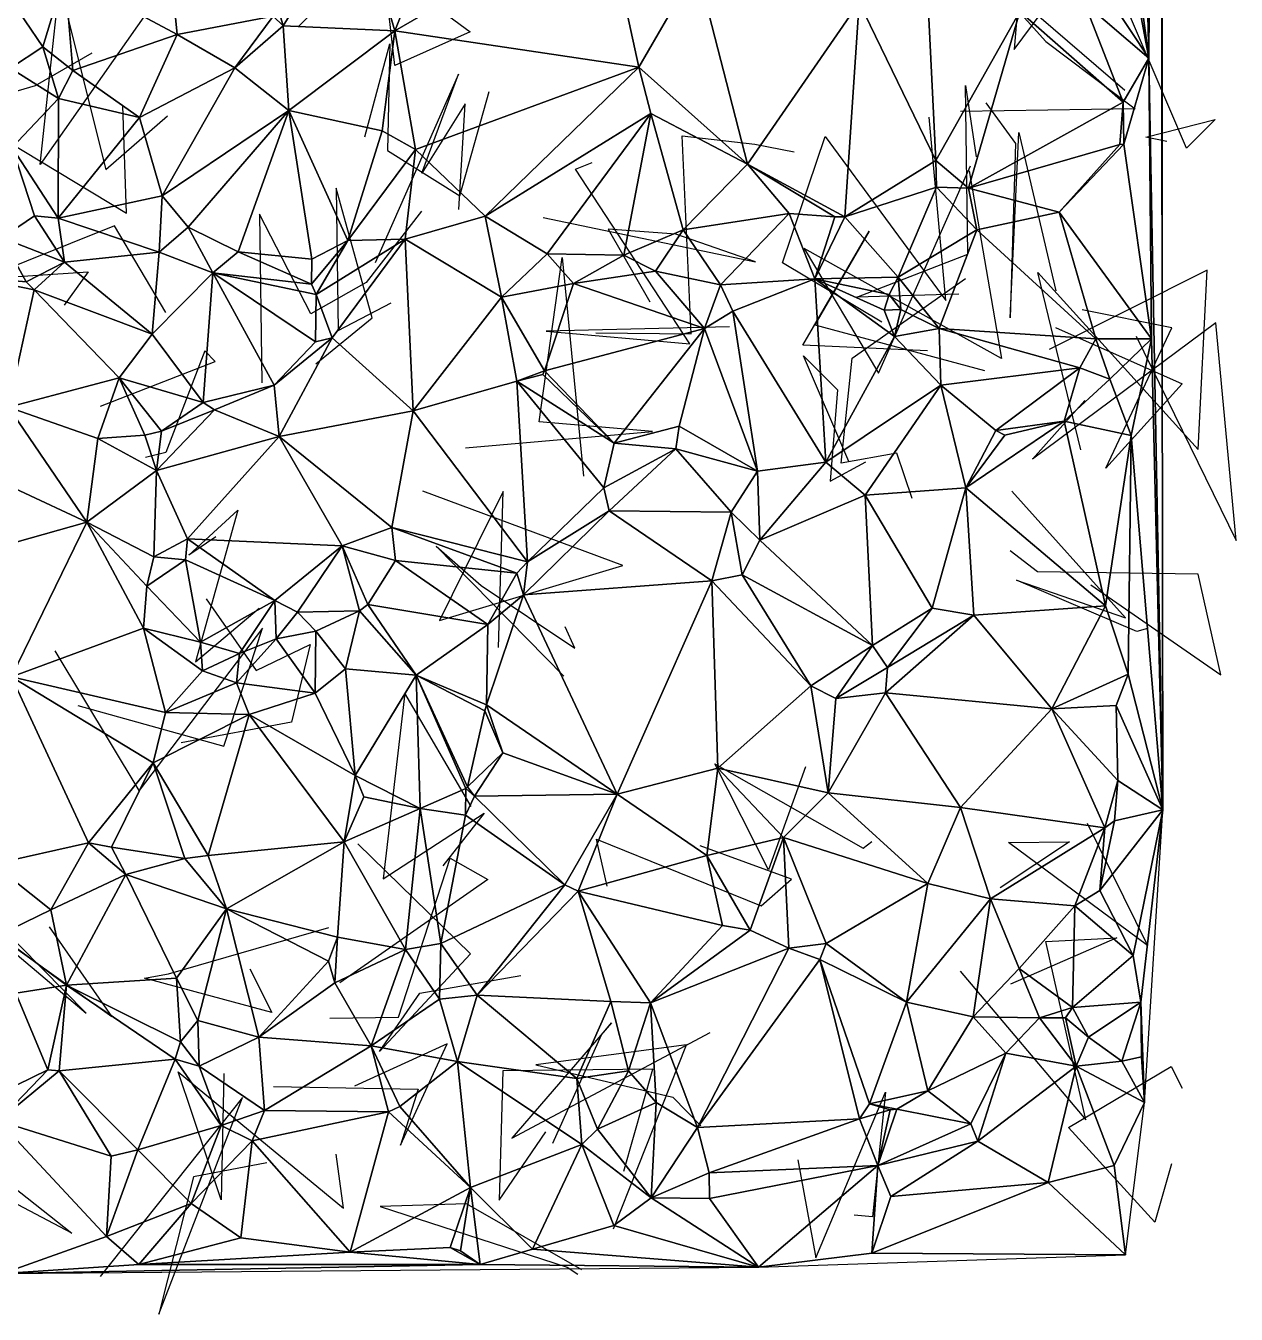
# Model space of a CAD drawing. Header units: metres. Extents: x -15.8 to 15.6, y -15.7 to 15.8.
# Drawn here: x 5.14 to 15.62, y -15.34 to -4.18 of the extents above; entities that cross this region are included whole.
import ezdxf

# ---------------------------------------------------------------- set-up
doc = ezdxf.new("R2010")
doc.units = ezdxf.units.M
doc.layers.add('CRACKS', color=1, linetype='Continuous')
doc.layers.add('STREET_MESH', color=7, linetype='Continuous')

msp = doc.modelspace()

# ---------------------------------------------------------------- linework, layer by layer
at = {"layer": 'CRACKS'}
for points in [[(13.832, -2.746, 0.1), (13.697, -4.387, 0.1), (14.98, -2.656, 0.1), (15.39, -4.07, 0.1), (15.301, -3.206, 0.1)], [(8.475, -3.856, 0.1), (8.985, -4.232, 0.1), (8.334, -4.525, 0.1), (8.213, -3.46, 0.1), (7.502, -4.184, 0.1)], [(14.654, -4.74, 0.1), (13.308, -3.581, 0.1), (13.969, -4.316, 0.1), (14.743, -4.901, 0.1), (13.232, -4.923, 0.1)], [(6.222, -4.017, 0.1), (5.262, -5.381, 0.1), (5.429, -3.822, 0.1), (5.831, -5.426, 0.1), (6.366, -4.961, 0.1)], [(15.018, -5.184, 0.1), (14.835, -5.145, 0.1), (15.435, -4.993, 0.1), (15.189, -5.239, 0.1), (14.576, -3.807, 0.1)], [(8.075, -5.141, 0.1), (8.291, -4.337, 0.1), (8.271, -5.26, 0.1), (8.897, -5.652, 0.1), (9.15, -4.751, 0.1)], [(5.709, -4.419, 0.1), (5.22, -4.7, 0.1), (4.52, -4.905, 0.1), (6.009, -5.803, 0.1), (5.979, -4.874, 0.1)], [(8.887, -5.77, 0.1), (8.943, -4.857, 0.1), (8.567, -5.456, 0.1), (8.886, -4.599, 0.1), (8.164, -6.234, 0.1)], [(13.217, -6.505, 0.1), (12.334, -6.53, 0.1), (13.296, -6.158, 0.1), (13.274, -4.698, 0.1), (13.368, -5.314, 0.1)], [(13.45, -4.848, 0.1), (13.708, -5.199, 0.1), (13.661, -6.71, 0.1), (13.737, -5.104, 0.1), (14.058, -6.476, 0.1)], [(12.551, -6.747, 0.1), (11.69, -6.232, 0.1), (12.06, -5.139, 0.1), (13.104, -6.559, 0.1), (12.959, -4.973, 0.1)], [(10.075, -6.839, 0.1), (10.898, -6.849, 0.1), (10.821, -5.135, 0.1), (11.451, -5.205, 0.1), (11.79, -5.271, 0.1)], [(11.23, -6.788, 0.1), (9.644, -6.826, 0.1), (10.889, -6.935, 0.1), (9.899, -5.423, 0.1), (10.042, -5.365, 0.1)], [(13.307, -5.436, 0.1), (13.587, -7.062, 0.1), (11.877, -6.108, 0.1), (12.521, -7.187, 0.1), (13.317, -5.392, 0.1)], [(7.649, -7.108, 0.1), (8.138, -6.708, 0.1), (7.827, -5.588, 0.1), (7.844, -6.819, 0.1), (8.303, -6.579, 0.1)], [(8.563, -5.786, 0.1), (8.086, -6.403, 0.1), (7.607, -6.675, 0.1), (7.162, -5.813, 0.1), (7.183, -7.272, 0.1)], [(9.617, -5.84, 0.1), (11.457, -6.224, 0.1), (10.766, -5.986, 0.1), (10.181, -5.943, 0.1), (10.541, -6.57, 0.1)], [(6.351, -6.664, 0.1), (5.907, -5.914, 0.1), (4.76, -6.373, 0.1), (5.679, -6.31, 0.1), (5.471, -6.6, 0.1)], [(12.946, -6.995, 0.1), (11.867, -6.947, 0.1), (12.439, -5.958, 0.1), (11.969, -6.77, 0.1), (13.439, -7.165, 0.1)], [(8.946, -7.835, 0.1), (10.564, -7.692, 0.1), (9.582, -7.611, 0.1), (9.783, -6.186, 0.1), (9.968, -8.08, 0.1)], [(14.272, -7.853, 0.1), (13.902, -6.316, 0.1), (15.288, -7.849, 0.1), (15.368, -6.297, 0.1), (13.999, -6.982, 0.1)], [(12.812, -8.272, 0.1), (12.679, -7.881, 0.1), (12.198, -7.966, 0.1), (12.293, -7.059, 0.1), (13.275, -6.37, 0.1)], [(14.053, -6.793, 0.1), (15.149, -7.282, 0.1), (14.489, -8.012, 0.1), (15.061, -6.796, 0.1), (14.284, -6.641, 0.1)], [(14.753, -6.869, 0.1), (15.618, -8.638, 0.1), (15.441, -6.753, 0.1), (13.854, -7.932, 0.1), (14.309, -7.426, 0.1)], [(5.786, -7.475, 0.1), (6.779, -7.087, 0.1), (6.688, -6.995, 0.1), (6.351, -7.875, 0.1), (6.176, -7.918, 0.1)], [(12.263, -7.953, 0.1), (11.872, -7.039, 0.1), (12.165, -7.332, 0.1), (12.102, -8.123, 0.1), (12.412, -7.955, 0.1)], [(9.231, -9.563, 0.1), (9.272, -8.214, 0.1), (8.719, -9.329, 0.1), (10.309, -8.854, 0.1), (8.577, -8.211, 0.1)], [(14.851, -9.4, 0.1), (14.759, -9.425, 0.1), (13.717, -8.979, 0.1), (14.661, -9.307, 0.1), (13.676, -8.209, 0.1)], [(6.783, -8.605, 0.1), (6.549, -8.763, 0.1), (6.975, -8.375, 0.1), (6.609, -9.686, 0.1), (7.159, -9.222, 0.1)], [(9.798, -9.81, 0.1), (8.692, -8.685, 0.1), (9.082, -9.027, 0.1), (9.893, -9.569, 0.1), (9.807, -9.383, 0.1)], [(14.361, -9.022, 0.1), (15.486, -9.801, 0.1), (15.289, -8.928, 0.1), (13.899, -8.908, 0.1), (13.662, -8.726, 0.1)], [(6.701, -9.141, 0.1), (7.134, -9.761, 0.1), (7.601, -9.538, 0.1), (7.439, -10.209, 0.1), (6.485, -10.388, 0.1)], [(5.59, -10.066, 0.1), (6.852, -10.416, 0.1), (7.188, -9.397, 0.1), (6.121, -10.802, 0.1), (5.394, -9.591, 0.1)], [(8.995, -10.939, 0.1), (8.419, -9.958, 0.1), (8.233, -11.567, 0.1), (9.108, -10.996, 0.1), (8.75, -11.452, 0.1)], [(11.89, -10.596, 0.1), (11.57, -11.489, 0.1), (11.103, -10.569, 0.1), (12.389, -11.299, 0.1), (12.464, -11.243, 0.1)], [(14.327, -11.085, 0.1), (14.849, -12.143, 0.1), (13.647, -11.251, 0.1), (14.175, -11.246, 0.1), (13.575, -11.645, 0.1)], [(8.014, -11.263, 0.1), (8.988, -12.216, 0.1), (8.202, -13.06, 0.1), (8.549, -12.557, 0.1), (9.425, -12.403, 0.1)], [(10.171, -11.63, 0.1), (10.079, -11.222, 0.1), (11.505, -11.799, 0.1), (11.769, -11.569, 0.1), (10.978, -11.28, 0.1)], [(7.771, -12.773, 0.1), (8.366, -12.763, 0.1), (8.814, -11.388, 0.1), (9.14, -11.573, 0.1), (7.856, -12.466, 0.1)], [(5.34, -11.982, 0.1), (5.884, -12.762, 0.1), (4.705, -11.925, 0.1), (5.662, -12.728, 0.1), (4.704, -11.759, 0.1)], [(7.079, -12.346, 0.1), (7.269, -12.722, 0.1), (6.166, -12.426, 0.1), (6.374, -12.387, 0.1), (7.762, -11.986, 0.1)], [(13.229, -12.366, 0.1), (14.317, -13.651, 0.1), (13.969, -12.109, 0.1), (14.584, -12.078, 0.1), (13.663, -12.479, 0.1)], [(9.701, -13.853, 0.1), (10.122, -12.916, 0.1), (10.21, -12.813, 0.1), (9.346, -13.812, 0.1), (11.063, -12.896, 0.1)], [(7.282, -13.365, 0.1), (8.535, -13.388, 0.1), (8.382, -13.872, 0.1), (8.786, -12.993, 0.1), (7.983, -13.36, 0.1)], [(10.228, -14.597, 0.1), (10.86, -13.002, 0.1), (9.554, -13.177, 0.1), (10.74, -13.457, 0.1), (10.984, -13.705, 0.1)], [(6.853, -13.25, 0.1), (6.831, -14.344, 0.1), (6.458, -13.238, 0.1), (7.89, -14.417, 0.1), (7.826, -13.949, 0.1)], [(10.317, -14.098, 0.1), (10.568, -13.214, 0.1), (9.27, -13.228, 0.1), (9.237, -14.349, 0.1), (9.641, -13.755, 0.1)], [(15.058, -14.034, 0.1), (14.914, -14.538, 0.1), (14.165, -13.718, 0.1), (15.055, -13.19, 0.1), (15.149, -13.378, 0.1)], [(7.226, -14.024, 0.1), (6.591, -14.145, 0.1), (6.29, -15.335, 0.1), (7.015, -13.459, 0.1), (5.783, -15.008, 0.1)], [(11.823, -14, 0.1), (11.979, -14.848, 0.1), (12.582, -13.412, 0.1), (12.47, -14.491, 0.1), (12.31, -14.479, 0.1)], [(4.706, -13.978, 0.1), (5.536, -14.633, 0.1), (4.342, -14.003, 0.1), (4.303, -14.055, 0.1), (4.669, -13.948, 0.1)], [(9.954, -14.951, 0.1), (8.954, -14.38, 0.1), (8.206, -14.402, 0.1), (9.826, -14.929, 0.1), (9.917, -14.989, 0.1)]]:
    msp.add_polyline3d(points, dxfattribs=at)
at = {"layer": 'STREET_MESH'}
for points in [[(14.97, 11.578), (14.954, 9.626), (14.984, -10.968)], [(14.954, 9.626), (14.863, -4.461), (14.984, -10.968)], [(14.914, 8.927), (14.863, -4.461), (14.954, 9.626)], [(14.914, 8.927), (14.678, 3.505), (14.863, -4.461)], [(14.863, -4.461), (14.678, 3.505), (14.447, -1.327)], [(14.679, -3.482), (14.863, -4.461), (14.447, -1.327)], [(8.334, -4.225), (8.856, -2.909), (8.012, -3.133)], [(8.856, -2.909), (8.334, -4.225), (10.148, -3.174)], [(7.184, -3.552), (7.366, -4.182), (8.012, -3.133)], [(7.366, -4.182), (8.334, -4.225), (8.012, -3.133)], [(10.148, -3.174), (8.334, -4.225), (10.447, -4.54)], [(10.947, -3.67), (10.148, -3.174), (10.447, -4.54)], [(7.281, -4.099), (7.366, -4.182), (7.184, -3.552)], [(14.679, -3.482), (14.391, -3.749), (14.863, -4.461)], [(11.387, -5.378), (10.947, -3.67), (10.447, -4.54)], [(10.947, -3.67), (11.387, -5.378), (12.354, -3.98)], [(5.287, -4.362), (5.477, -3.734), (4.98, -3.911)], [(5.477, -3.734), (5.287, -4.362), (5.546, -4.569)], [(5.477, -3.734), (5.546, -4.569), (6.449, -4.255)], [(6.409, -3.84), (5.477, -3.734), (6.449, -4.255)], [(14.863, -4.461), (14.391, -3.749), (14.305, -3.986)], [(7.281, -4.099), (6.409, -3.84), (6.449, -4.255)], [(5.007, -4.549), (5.287, -4.362), (4.98, -3.911)], [(11.387, -5.378), (12.229, -5.834), (12.354, -3.98)], [(12.229, -5.834), (13.018, -5.346), (12.354, -3.98)], [(12.354, -3.98), (13.018, -5.346), (12.949, -3.936)], [(13.018, -5.346), (13.745, -4.057), (12.949, -3.936)], [(13.745, -4.057), (14.639, -4.841), (14.305, -3.986)], [(14.639, -4.841), (14.863, -4.461), (14.305, -3.986)], [(6.947, -4.544), (7.281, -4.099), (6.449, -4.255)], [(7.366, -4.182), (7.281, -4.099), (6.947, -4.544)], [(13.018, -5.346), (13.3, -5.588), (13.745, -4.057)], [(13.745, -4.057), (13.3, -5.588), (14.639, -4.841)], [(7.366, -4.182), (6.947, -4.544), (7.415, -4.914)], [(8.334, -4.225), (7.366, -4.182), (7.415, -4.914)], [(8.225, -5.09), (8.334, -4.225), (7.415, -4.914)], [(8.334, -4.225), (8.225, -5.09), (8.512, -5.251)], [(8.334, -4.225), (8.512, -5.251), (10.447, -4.54)], [(5.546, -4.569), (6.124, -4.974), (6.449, -4.255)], [(6.124, -4.974), (6.947, -4.544), (6.449, -4.255)], [(5.421, -4.811), (5.287, -4.362), (5.007, -4.549)], [(5.287, -4.362), (5.421, -4.811), (5.546, -4.569)], [(14.639, -4.841), (14.644, -5.205), (14.863, -4.461)], [(14.644, -5.205), (14.886, -6.89), (14.863, -4.461)], [(14.863, -4.461), (14.886, -6.89), (14.984, -10.968)], [(5.421, -4.811), (5.007, -4.549), (5.02, -5.236)], [(5.421, -4.811), (6.124, -4.974), (5.546, -4.569)], [(6.947, -4.544), (6.124, -4.974), (6.319, -5.654)], [(6.947, -4.544), (6.319, -5.654), (7.415, -4.914)], [(8.512, -5.251), (9.115, -5.829), (10.447, -4.54)], [(9.115, -5.829), (10.55, -4.94), (10.447, -4.54)], [(10.55, -4.94), (11.387, -5.378), (10.447, -4.54)], [(5.419, -5.845), (5.421, -4.811), (5.02, -5.236)], [(5.419, -5.845), (6.124, -4.974), (5.421, -4.811)], [(13.3, -5.588), (14.612, -5.209), (14.639, -4.841)], [(14.612, -5.209), (14.644, -5.205), (14.639, -4.841)], [(6.124, -4.974), (5.419, -5.845), (6.319, -5.654)], [(6.319, -5.654), (6.543, -5.923), (7.415, -4.914)], [(6.543, -5.923), (6.977, -6.137), (7.415, -4.914)], [(6.977, -6.137), (7.615, -6.2), (7.415, -4.914)], [(7.928, -6.039), (8.225, -5.09), (7.415, -4.914)], [(7.615, -6.2), (7.928, -6.039), (7.415, -4.914)], [(9.115, -5.829), (9.653, -6.154), (10.55, -4.94)], [(10.55, -4.94), (9.653, -6.154), (10.317, -6.166)], [(10.831, -5.948), (10.55, -4.94), (10.317, -6.166)], [(10.831, -5.948), (11.387, -5.378), (10.55, -4.94)], [(8.225, -5.09), (7.928, -6.039), (8.512, -5.251)], [(4.933, -6.018), (5.214, -5.825), (5.02, -5.236)], [(5.214, -5.825), (5.419, -5.845), (5.02, -5.236)], [(13.3, -5.588), (14.086, -5.794), (14.612, -5.209)], [(14.644, -5.205), (14.086, -5.794), (14.886, -6.89)], [(14.086, -5.794), (14.644, -5.205), (14.612, -5.209)], [(7.928, -6.039), (8.422, -6.028), (8.512, -5.251)], [(8.422, -6.028), (9.115, -5.829), (8.512, -5.251)], [(12.229, -5.834), (13.022, -5.578), (13.018, -5.346)], [(13.022, -5.578), (13.3, -5.588), (13.018, -5.346)], [(10.831, -5.948), (11.749, -5.807), (11.387, -5.378)], [(12.142, -5.834), (12.229, -5.834), (11.387, -5.378)], [(11.749, -5.807), (12.142, -5.834), (11.387, -5.378)], [(5.419, -5.845), (6.293, -6.141), (6.319, -5.654)], [(6.293, -6.141), (6.543, -5.923), (6.319, -5.654)], [(13.022, -5.578), (12.229, -5.834), (12.691, -6.356)], [(13.373, -5.948), (13.022, -5.578), (12.691, -6.356)], [(13.022, -5.578), (13.373, -5.948), (13.3, -5.588)], [(13.373, -5.948), (14.086, -5.794), (13.3, -5.588)], [(14.403, -6.891), (14.086, -5.794), (13.373, -5.948)], [(14.086, -5.794), (14.403, -6.891), (14.886, -6.89)], [(5.474, -6.227), (5.214, -5.825), (4.933, -6.018)], [(5.214, -5.825), (5.474, -6.227), (5.419, -5.845)], [(5.474, -6.227), (6.293, -6.141), (5.419, -5.845)], [(9.256, -6.529), (9.115, -5.829), (8.422, -6.028)], [(9.256, -6.529), (9.653, -6.154), (9.115, -5.829)], [(11.749, -5.807), (10.831, -5.948), (11.152, -6.424)], [(11.97, -6.372), (11.749, -5.807), (11.152, -6.424)], [(12.142, -5.834), (11.749, -5.807), (11.97, -6.372)], [(12.229, -5.834), (11.97, -6.372), (12.691, -6.356)], [(12.229, -5.834), (12.142, -5.834), (11.97, -6.372)], [(5.143, -6.399), (4.933, -6.018), (4.677, -6.356)], [(5.143, -6.399), (5.474, -6.227), (4.933, -6.018)], [(6.543, -5.923), (6.293, -6.141), (6.758, -6.321)], [(6.977, -6.137), (6.543, -5.923), (6.758, -6.321)], [(10.59, -6.305), (10.831, -5.948), (10.317, -6.166)], [(11.152, -6.424), (10.831, -5.948), (10.59, -6.305)], [(13.047, -6.801), (13.373, -5.948), (12.691, -6.356)], [(14.403, -6.891), (13.373, -5.948), (13.047, -6.801)], [(7.928, -6.039), (7.611, -6.418), (7.653, -6.507)], [(7.615, -6.2), (7.611, -6.418), (7.928, -6.039)], [(7.928, -6.039), (7.653, -6.507), (8.422, -6.028)], [(7.653, -6.507), (7.79, -6.883), (8.422, -6.028)], [(8.422, -6.028), (7.79, -6.883), (8.491, -7.513)], [(9.256, -6.529), (8.422, -6.028), (8.491, -7.513)], [(5.474, -6.227), (5.143, -6.399), (5.212, -6.468)], [(6.232, -6.852), (5.474, -6.227), (5.212, -6.468)], [(6.293, -6.141), (5.474, -6.227), (6.232, -6.852)], [(6.293, -6.141), (6.232, -6.852), (6.758, -6.321)], [(7.611, -6.418), (6.977, -6.137), (6.758, -6.321)], [(7.611, -6.418), (7.615, -6.2), (6.977, -6.137)], [(9.88, -6.411), (9.653, -6.154), (9.256, -6.529)], [(9.653, -6.154), (9.88, -6.411), (10.317, -6.166)], [(9.88, -6.411), (10.59, -6.305), (10.317, -6.166)], [(5.212, -6.468), (4.677, -6.356), (4.99, -7.482)], [(5.212, -6.468), (5.143, -6.399), (4.677, -6.356)], [(6.232, -6.852), (6.675, -7.441), (6.758, -6.321)], [(6.758, -6.321), (6.675, -7.441), (7.29, -7.293)], [(7.646, -6.916), (6.758, -6.321), (7.29, -7.293)], [(7.646, -6.916), (7.653, -6.507), (6.758, -6.321)], [(7.653, -6.507), (7.611, -6.418), (6.758, -6.321)], [(10.59, -6.305), (9.88, -6.411), (11.015, -6.803)], [(11.152, -6.424), (10.59, -6.305), (11.015, -6.803)], [(11.97, -6.372), (12.613, -6.508), (12.691, -6.356)], [(12.613, -6.508), (12.714, -6.637), (12.691, -6.356)], [(12.714, -6.637), (13.047, -6.801), (12.691, -6.356)], [(5.947, -7.229), (5.212, -6.468), (4.99, -7.482)], [(6.232, -6.852), (5.212, -6.468), (5.947, -7.229)], [(9.88, -6.411), (9.256, -6.529), (9.63, -7.168)], [(11.015, -6.803), (9.88, -6.411), (9.63, -7.168)], [(11.26, -6.651), (11.152, -6.424), (11.015, -6.803)], [(11.26, -6.651), (11.97, -6.372), (11.152, -6.424)], [(11.97, -6.372), (11.26, -6.651), (12.064, -7.96)], [(12.569, -6.643), (12.613, -6.508), (11.97, -6.372)], [(12.661, -6.872), (11.97, -6.372), (12.064, -7.96)], [(12.661, -6.872), (12.569, -6.643), (11.97, -6.372)], [(7.646, -6.916), (7.79, -6.883), (7.653, -6.507)], [(9.39, -7.258), (9.256, -6.529), (8.491, -7.513)], [(9.63, -7.168), (9.256, -6.529), (9.39, -7.258)], [(12.714, -6.637), (12.613, -6.508), (12.569, -6.643)], [(11.473, -8.036), (11.26, -6.651), (11.015, -6.803)], [(11.26, -6.651), (11.473, -8.036), (12.064, -7.96)], [(12.661, -6.872), (12.714, -6.637), (12.569, -6.643)], [(12.714, -6.637), (12.661, -6.872), (13.047, -6.801)], [(11.015, -6.803), (9.63, -7.168), (10.232, -7.793)], [(10.796, -7.648), (11.015, -6.803), (10.232, -7.793)], [(10.796, -7.648), (11.473, -8.036), (11.015, -6.803)], [(12.661, -6.872), (13.06, -7.293), (13.047, -6.801)], [(14.264, -7.142), (14.403, -6.891), (13.047, -6.801)], [(13.06, -7.293), (14.264, -7.142), (13.047, -6.801)], [(6.675, -7.441), (6.232, -6.852), (5.947, -7.229)], [(7.79, -6.883), (7.29, -7.293), (7.333, -7.736)], [(7.79, -6.883), (7.646, -6.916), (7.29, -7.293)], [(7.79, -6.883), (7.333, -7.736), (8.491, -7.513)], [(13.06, -7.293), (12.661, -6.872), (12.064, -7.96)], [(14.403, -6.891), (14.264, -7.142), (14.524, -7.239)], [(14.403, -6.891), (14.524, -7.239), (14.886, -6.89)], [(14.524, -7.239), (14.709, -7.729), (14.886, -6.89)], [(14.886, -6.89), (14.709, -7.729), (14.984, -10.968)], [(5.763, -7.754), (5.947, -7.229), (4.99, -7.482)], [(6.169, -7.724), (5.947, -7.229), (5.763, -7.754)], [(6.169, -7.724), (6.314, -7.69), (5.947, -7.229)], [(6.314, -7.69), (6.675, -7.441), (5.947, -7.229)], [(9.614, -7.199), (9.63, -7.168), (9.39, -7.258)], [(9.614, -7.199), (9.39, -7.258), (10.232, -7.793)], [(9.63, -7.168), (9.614, -7.199), (10.232, -7.793)], [(13.06, -7.293), (13.536, -7.684), (14.264, -7.142)], [(14.264, -7.142), (13.536, -7.684), (14.128, -7.603)], [(14.264, -7.142), (14.128, -7.603), (14.524, -7.239)], [(14.524, -7.239), (14.128, -7.603), (14.709, -7.729)], [(7.29, -7.293), (6.675, -7.441), (6.771, -7.507)], [(7.333, -7.736), (7.29, -7.293), (6.771, -7.507)], [(9.481, -8.823), (9.39, -7.258), (8.491, -7.513)], [(9.481, -8.823), (10.143, -8.18), (9.39, -7.258)], [(9.39, -7.258), (10.143, -8.18), (10.232, -7.793)], [(12.406, -8.243), (13.06, -7.293), (12.064, -7.96)], [(13.06, -7.293), (12.406, -8.243), (13.277, -8.181)], [(13.536, -7.684), (13.06, -7.293), (13.277, -8.181)], [(6.675, -7.441), (6.314, -7.69), (6.771, -7.507)], [(4.505, -7.935), (5.667, -8.477), (4.99, -7.482)], [(5.667, -8.477), (5.763, -7.754), (4.99, -7.482)], [(6.269, -8.03), (7.333, -7.736), (6.771, -7.507)], [(6.314, -7.69), (6.269, -8.03), (6.771, -7.507)], [(7.333, -7.736), (8.307, -8.525), (8.491, -7.513)], [(8.307, -8.525), (9.481, -8.823), (8.491, -7.513)], [(6.314, -7.69), (6.169, -7.724), (6.269, -8.03)], [(10.766, -7.844), (10.796, -7.648), (10.232, -7.793)], [(10.796, -7.648), (10.766, -7.844), (11.473, -8.036)], [(14.487, -9.203), (14.128, -7.603), (13.277, -8.181)], [(14.128, -7.603), (13.616, -7.726), (13.277, -8.181)], [(13.616, -7.726), (13.536, -7.684), (13.277, -8.181)], [(13.536, -7.684), (13.616, -7.726), (14.128, -7.603)], [(14.709, -7.729), (14.128, -7.603), (14.487, -9.203)], [(5.667, -8.477), (6.269, -8.03), (5.763, -7.754)], [(6.269, -8.03), (6.169, -7.724), (5.763, -7.754)], [(6.269, -8.03), (6.537, -8.622), (7.333, -7.736)], [(7.333, -7.736), (6.537, -8.622), (7.877, -8.682)], [(8.307, -8.525), (7.333, -7.736), (7.877, -8.682)], [(10.143, -8.18), (10.766, -7.844), (10.232, -7.793)], [(14.682, -9.794), (14.709, -7.729), (14.487, -9.203)], [(14.709, -7.729), (14.682, -9.794), (14.984, -10.968)], [(10.766, -7.844), (10.143, -8.18), (10.19, -8.379)], [(11.245, -8.392), (10.766, -7.844), (10.19, -8.379)], [(10.766, -7.844), (11.245, -8.392), (11.473, -8.036)], [(5.667, -8.477), (4.505, -7.935), (4.794, -8.724)], [(6.248, -8.779), (6.269, -8.03), (5.667, -8.477)], [(6.269, -8.03), (6.248, -8.779), (6.537, -8.622)], [(11.473, -8.036), (11.494, -8.634), (12.064, -7.96)], [(11.494, -8.634), (12.406, -8.243), (12.064, -7.96)], [(11.245, -8.392), (11.494, -8.634), (11.473, -8.036)], [(10.143, -8.18), (9.481, -8.823), (10.19, -8.379)], [(12.406, -8.243), (11.494, -8.634), (12.47, -9.546)], [(12.406, -8.243), (12.986, -9.223), (13.277, -8.181)], [(12.986, -9.223), (12.406, -8.243), (12.47, -9.546)], [(12.986, -9.223), (13.348, -9.283), (13.277, -8.181)], [(13.348, -9.283), (14.487, -9.203), (13.277, -8.181)], [(5.016, -9.818), (5.667, -8.477), (4.794, -8.724)], [(5.016, -9.818), (6.158, -9.395), (5.667, -8.477)], [(6.248, -8.779), (5.667, -8.477), (6.187, -9.031)], [(5.667, -8.477), (6.158, -9.395), (6.187, -9.031)], [(11.077, -8.987), (10.19, -8.379), (9.447, -9.106)], [(10.19, -8.379), (9.481, -8.823), (9.447, -9.106)], [(11.245, -8.392), (10.19, -8.379), (11.077, -8.987)], [(11.342, -8.934), (11.245, -8.392), (11.077, -8.987)], [(11.245, -8.392), (11.342, -8.934), (11.494, -8.634)], [(8.338, -8.81), (8.307, -8.525), (7.877, -8.682)], [(9.391, -8.921), (9.481, -8.823), (8.307, -8.525)], [(8.338, -8.81), (9.391, -8.921), (8.307, -8.525)], [(6.248, -8.779), (6.52, -8.803), (6.537, -8.622)], [(6.537, -8.622), (6.52, -8.803), (7.296, -9.157)], [(6.537, -8.622), (7.296, -9.157), (7.877, -8.682)], [(7.296, -9.157), (7.492, -9.258), (7.877, -8.682)], [(7.492, -9.258), (8.029, -9.246), (7.877, -8.682)], [(8.1, -9.19), (8.338, -8.81), (7.877, -8.682)], [(8.029, -9.246), (8.1, -9.19), (7.877, -8.682)], [(11.494, -8.634), (11.342, -8.934), (12.47, -9.546)], [(6.52, -8.803), (6.248, -8.779), (6.187, -9.031)], [(6.652, -9.518), (6.52, -8.803), (6.187, -9.031)], [(6.52, -8.803), (6.652, -9.518), (7.296, -9.157)], [(8.338, -8.81), (8.1, -9.19), (9.139, -9.365)], [(9.391, -8.921), (8.338, -8.81), (9.139, -9.365)], [(9.391, -8.921), (9.139, -9.365), (9.447, -9.106)], [(9.481, -8.823), (9.391, -8.921), (9.447, -9.106)], [(6.158, -9.395), (6.652, -9.518), (6.187, -9.031)], [(10.258, -10.833), (11.077, -8.987), (9.447, -9.106)], [(10.258, -10.833), (11.13, -10.608), (11.077, -8.987)], [(11.936, -9.894), (11.342, -8.934), (11.077, -8.987)], [(11.13, -10.608), (11.936, -9.894), (11.077, -8.987)], [(12.47, -9.546), (11.342, -8.934), (11.936, -9.894)], [(9.126, -10.061), (10.258, -10.833), (9.447, -9.106)], [(9.139, -9.365), (9.126, -10.061), (9.447, -9.106)], [(6.652, -9.518), (6.989, -9.616), (7.296, -9.157)], [(6.989, -9.616), (7.305, -9.487), (7.296, -9.157)], [(7.305, -9.487), (7.492, -9.258), (7.296, -9.157)], [(7.65, -9.422), (8.029, -9.246), (7.492, -9.258)], [(8.029, -9.246), (7.65, -9.422), (7.907, -9.747)], [(8.029, -9.246), (7.907, -9.747), (8.519, -9.804)], [(8.1, -9.19), (8.029, -9.246), (8.519, -9.804)], [(9.139, -9.365), (8.1, -9.19), (8.519, -9.804)], [(12.598, -9.737), (12.986, -9.223), (12.47, -9.546)], [(13.348, -9.283), (12.986, -9.223), (12.598, -9.737)], [(14.487, -9.203), (13.348, -9.283), (14.023, -10.094)], [(14.682, -9.794), (14.487, -9.203), (14.023, -10.094)], [(7.305, -9.487), (7.65, -9.422), (7.492, -9.258)], [(9.126, -10.061), (9.139, -9.365), (8.519, -9.804)], [(13.348, -9.283), (12.582, -9.957), (14.023, -10.094)], [(13.348, -9.283), (12.598, -9.737), (12.582, -9.957)], [(6.348, -10.127), (6.158, -9.395), (5.016, -9.818)], [(6.668, -9.766), (6.158, -9.395), (6.348, -10.127)], [(6.668, -9.766), (6.652, -9.518), (6.158, -9.395)], [(7.65, -9.422), (7.305, -9.487), (7.643, -9.958)], [(7.65, -9.422), (7.643, -9.958), (7.907, -9.747)], [(6.668, -9.766), (6.989, -9.616), (6.652, -9.518)], [(7.643, -9.958), (7.305, -9.487), (6.962, -9.87)], [(7.305, -9.487), (6.989, -9.616), (6.962, -9.87)], [(12.47, -9.546), (11.936, -9.894), (12.153, -10.006)], [(12.598, -9.737), (12.47, -9.546), (12.153, -10.006)], [(6.962, -9.87), (6.989, -9.616), (6.668, -9.766)], [(6.962, -9.87), (6.668, -9.766), (6.348, -10.127)], [(7.643, -9.958), (7.991, -10.671), (7.907, -9.747)], [(7.907, -9.747), (7.991, -10.671), (8.519, -9.804)], [(8.519, -9.804), (7.991, -10.671), (8.553, -10.956)], [(9.114, -10.111), (9.126, -10.061), (8.519, -9.804)], [(8.963, -10.769), (9.114, -10.111), (8.519, -9.804)], [(8.947, -10.784), (8.519, -9.804), (8.553, -10.956)], [(8.947, -10.784), (8.963, -10.769), (8.519, -9.804)], [(12.582, -9.957), (12.598, -9.737), (12.153, -10.006)], [(14.58, -10.066), (14.682, -9.794), (14.023, -10.094)], [(14.682, -9.794), (14.58, -10.066), (14.984, -10.968)], [(4.855, -11.439), (5.682, -11.253), (5.016, -9.818)], [(6.242, -10.561), (6.348, -10.127), (5.016, -9.818)], [(5.682, -11.253), (6.242, -10.561), (5.016, -9.818)], [(7.073, -10.144), (6.962, -9.87), (6.348, -10.127)], [(7.643, -9.958), (6.962, -9.87), (7.073, -10.144)], [(11.13, -10.608), (12.086, -10.82), (11.936, -9.894)], [(11.936, -9.894), (12.086, -10.82), (12.153, -10.006)], [(7.991, -10.671), (7.643, -9.958), (7.073, -10.144)], [(12.086, -10.82), (12.582, -9.957), (12.153, -10.006)], [(12.582, -9.957), (12.086, -10.82), (13.23, -10.948)], [(12.582, -9.957), (13.23, -10.948), (14.023, -10.094)], [(6.242, -10.561), (7.073, -10.144), (6.348, -10.127)], [(6.242, -10.561), (6.717, -11.364), (7.073, -10.144)], [(7.073, -10.144), (6.717, -11.364), (7.896, -11.245)], [(7.991, -10.671), (7.073, -10.144), (7.896, -11.245)], [(9.114, -10.111), (8.963, -10.769), (9.269, -10.476)], [(9.126, -10.061), (9.114, -10.111), (9.269, -10.476)], [(9.126, -10.061), (9.269, -10.476), (10.258, -10.833)], [(13.23, -10.948), (14.48, -11.124), (14.023, -10.094)], [(14.593, -10.716), (14.58, -10.066), (14.023, -10.094)], [(14.48, -11.124), (14.593, -10.716), (14.023, -10.094)], [(14.58, -10.066), (14.593, -10.716), (14.984, -10.968)], [(8.963, -10.769), (9.023, -10.851), (9.269, -10.476)], [(9.269, -10.476), (9.023, -10.851), (10.258, -10.833)], [(5.682, -11.253), (5.879, -11.291), (6.242, -10.561)], [(6.242, -10.561), (5.879, -11.291), (6.516, -11.389)], [(6.717, -11.364), (6.242, -10.561), (6.516, -11.389)], [(7.991, -10.671), (7.896, -11.245), (8.065, -10.856)], [(7.991, -10.671), (8.065, -10.856), (8.553, -10.956)], [(11.035, -11.364), (11.13, -10.608), (10.258, -10.833)], [(11.035, -11.364), (11.699, -11.209), (11.13, -10.608)], [(11.13, -10.608), (11.699, -11.209), (12.086, -10.82)], [(8.946, -11.014), (8.947, -10.784), (8.553, -10.956)], [(9.023, -10.851), (8.947, -10.784), (8.946, -11.014)], [(8.947, -10.784), (9.023, -10.851), (8.963, -10.769)], [(12.086, -10.82), (11.699, -11.209), (12.949, -11.606)], [(13.23, -10.948), (12.086, -10.82), (12.949, -11.606)], [(14.564, -11.065), (14.593, -10.716), (14.48, -11.124)], [(14.593, -10.716), (14.564, -11.065), (14.984, -10.968)], [(8.065, -10.856), (7.896, -11.245), (8.553, -10.956)], [(9.805, -11.619), (9.023, -10.851), (8.946, -11.014)], [(9.023, -10.851), (9.805, -11.619), (10.258, -10.833)], [(9.805, -11.619), (9.92, -11.674), (10.258, -10.833)], [(9.92, -11.674), (11.035, -11.364), (10.258, -10.833)], [(7.896, -11.245), (8.427, -12.178), (8.553, -10.956)], [(8.427, -12.178), (8.733, -12.125), (8.553, -10.956)], [(8.733, -12.125), (8.946, -11.014), (8.553, -10.956)], [(8.733, -12.125), (9.805, -11.619), (8.946, -11.014)], [(13.23, -10.948), (12.949, -11.606), (13.491, -11.739)], [(14.48, -11.124), (13.23, -10.948), (13.491, -11.739)], [(14.437, -11.668), (14.725, -12.231), (14.984, -10.968)], [(14.564, -11.065), (14.437, -11.668), (14.984, -10.968)], [(14.725, -12.231), (14.792, -12.634), (14.984, -10.968)], [(14.792, -12.634), (14.823, -13.502), (14.984, -10.968)], [(14.22, -11.801), (14.48, -11.124), (13.491, -11.739)], [(14.48, -11.124), (14.22, -11.801), (14.437, -11.668)], [(14.564, -11.065), (14.48, -11.124), (14.437, -11.668)], [(5.682, -11.253), (4.855, -11.439), (5.354, -11.833)], [(5.682, -11.253), (5.354, -11.833), (6.005, -11.529)], [(5.879, -11.291), (5.682, -11.253), (6.005, -11.529)], [(6.717, -11.364), (6.876, -11.827), (7.896, -11.245)], [(7.896, -11.245), (6.876, -11.827), (7.838, -12.072)], [(8.427, -12.178), (7.896, -11.245), (7.838, -12.072)], [(11.699, -11.209), (11.035, -11.364), (11.41, -12.011)], [(11.699, -11.209), (11.41, -12.011), (11.744, -12.167)], [(11.699, -11.209), (11.744, -12.167), (12.069, -12.125)], [(11.699, -11.209), (12.069, -12.125), (12.949, -11.606)], [(5.879, -11.291), (6.005, -11.529), (6.516, -11.389)], [(6.876, -11.827), (6.717, -11.364), (6.516, -11.389)], [(11.035, -11.364), (9.92, -11.674), (11.17, -11.969)], [(11.41, -12.011), (11.035, -11.364), (11.17, -11.969)], [(5.354, -11.833), (4.855, -11.439), (4.902, -12.054)], [(6.005, -11.529), (6.876, -11.827), (6.516, -11.389)], [(6.005, -11.529), (5.354, -11.833), (5.491, -12.486)], [(6.442, -12.427), (6.005, -11.529), (5.491, -12.486)], [(6.876, -11.827), (6.005, -11.529), (6.442, -12.427)], [(8.733, -12.125), (9.047, -12.574), (9.805, -11.619)], [(9.047, -12.574), (9.92, -11.674), (9.805, -11.619)], [(10.204, -12.627), (9.92, -11.674), (9.047, -12.574)], [(9.92, -11.674), (10.547, -12.638), (11.17, -11.969)], [(9.92, -11.674), (10.204, -12.627), (10.547, -12.638)], [(12.949, -11.606), (12.069, -12.125), (12.765, -12.634)], [(12.949, -11.606), (12.765, -12.634), (13.491, -11.739)], [(14.437, -11.668), (14.22, -11.801), (14.725, -12.231)], [(12.765, -12.634), (13.342, -12.761), (13.491, -11.739)], [(13.342, -12.761), (13.738, -12.343), (13.491, -11.739)], [(13.738, -12.343), (14.22, -11.801), (13.491, -11.739)], [(14.2, -12.68), (14.22, -11.801), (13.738, -12.343)], [(14.22, -11.801), (14.2, -12.68), (14.725, -12.231)], [(5.354, -11.833), (4.902, -12.054), (5.491, -12.486)], [(6.876, -11.827), (6.442, -12.427), (6.628, -12.791)], [(7.157, -12.938), (6.876, -11.827), (6.628, -12.791)], [(7.838, -12.072), (6.876, -11.827), (7.758, -12.279)], [(6.876, -11.827), (7.157, -12.938), (7.758, -12.279)], [(10.547, -12.638), (11.41, -12.011), (11.17, -11.969)], [(11.41, -12.011), (10.547, -12.638), (11.744, -12.167)], [(5.491, -12.486), (4.902, -12.054), (5.051, -12.557)], [(7.813, -12.466), (7.838, -12.072), (7.758, -12.279)], [(7.813, -12.466), (8.427, -12.178), (7.838, -12.072)], [(8.427, -12.178), (8.719, -12.608), (8.733, -12.125)], [(8.719, -12.608), (9.047, -12.574), (8.733, -12.125)], [(12.069, -12.125), (11.744, -12.167), (12.013, -12.265)], [(12.765, -12.634), (12.069, -12.125), (12.013, -12.265)], [(8.427, -12.178), (7.813, -12.466), (8.129, -13.011)], [(8.719, -12.608), (8.427, -12.178), (8.129, -13.011)], [(11.744, -12.167), (10.547, -12.638), (10.955, -13.72)], [(11.744, -12.167), (10.955, -13.72), (12.013, -12.265)], [(10.955, -13.72), (12.357, -13.643), (12.013, -12.265)], [(12.443, -13.514), (12.765, -12.634), (12.013, -12.265)], [(12.357, -13.643), (12.443, -13.514), (12.013, -12.265)], [(14.2, -12.68), (14.792, -12.634), (14.725, -12.231)], [(7.157, -12.938), (7.813, -12.466), (7.758, -12.279)], [(13.342, -12.761), (13.915, -12.768), (13.738, -12.343)], [(13.915, -12.768), (14.2, -12.68), (13.738, -12.343)], [(5.329, -13.219), (5.491, -12.486), (5.051, -12.557)], [(5.491, -12.486), (5.329, -13.219), (5.426, -13.229)], [(6.433, -13.127), (5.491, -12.486), (5.426, -13.229)], [(6.478, -12.978), (6.442, -12.427), (5.491, -12.486)], [(6.433, -13.127), (6.478, -12.978), (5.491, -12.486)], [(6.442, -12.427), (6.478, -12.978), (6.628, -12.791)], [(7.813, -12.466), (7.157, -12.938), (8.129, -13.011)], [(4.512, -13.617), (5.329, -13.219), (5.051, -12.557)], [(9.047, -12.574), (8.719, -12.608), (8.875, -13.148)], [(9.047, -12.574), (8.875, -13.148), (9.908, -13.294)], [(10.204, -12.627), (9.047, -12.574), (9.908, -13.294)], [(8.875, -13.148), (8.719, -12.608), (8.129, -13.011)], [(10.357, -13.228), (10.204, -12.627), (9.908, -13.294)], [(10.204, -12.627), (10.357, -13.228), (10.547, -12.638)], [(10.357, -13.228), (10.595, -13.503), (10.547, -12.638)], [(10.547, -12.638), (10.595, -13.503), (10.955, -13.72)], [(12.443, -13.514), (12.949, -13.402), (12.765, -12.634)], [(12.949, -13.402), (13.342, -12.761), (12.765, -12.634)], [(13.915, -12.768), (14.141, -12.769), (14.2, -12.68)], [(14.141, -12.769), (14.34, -12.936), (14.2, -12.68)], [(14.2, -12.68), (14.34, -12.936), (14.792, -12.634)], [(14.34, -12.936), (14.627, -13.145), (14.792, -12.634)], [(14.627, -13.145), (14.797, -13.106), (14.792, -12.634)], [(14.792, -12.634), (14.797, -13.106), (14.823, -13.502)], [(6.478, -12.978), (6.64, -13.189), (6.628, -12.791)], [(6.64, -13.189), (7.157, -12.938), (6.628, -12.791)], [(13.342, -12.761), (12.949, -13.402), (13.625, -13.074)], [(13.915, -12.768), (13.342, -12.761), (13.625, -13.074)], [(14.234, -13.189), (13.915, -12.768), (13.625, -13.074)], [(14.141, -12.769), (13.915, -12.768), (14.234, -13.189)], [(14.34, -12.936), (14.141, -12.769), (14.234, -13.189)], [(7.157, -12.938), (6.64, -13.189), (7.205, -13.572)], [(7.157, -12.938), (7.205, -13.572), (8.129, -13.011)], [(14.627, -13.145), (14.34, -12.936), (14.234, -13.189)], [(6.478, -12.978), (6.433, -13.127), (6.64, -13.189)], [(7.205, -13.572), (8.278, -13.584), (8.129, -13.011)], [(8.377, -13.536), (8.875, -13.148), (8.129, -13.011)], [(8.278, -13.584), (8.377, -13.536), (8.129, -13.011)], [(6.107, -13.912), (6.433, -13.127), (5.426, -13.229)], [(6.83, -13.702), (6.433, -13.127), (6.107, -13.912)], [(6.433, -13.127), (6.83, -13.702), (6.64, -13.189)], [(8.875, -13.148), (8.377, -13.536), (8.99, -14.239)], [(9.953, -13.865), (8.875, -13.148), (8.99, -14.239)], [(8.875, -13.148), (9.953, -13.865), (9.908, -13.294)], [(12.949, -13.402), (13.32, -13.688), (13.625, -13.074)], [(13.32, -13.688), (13.382, -13.838), (13.625, -13.074)], [(13.382, -13.838), (14.234, -13.189), (13.625, -13.074)], [(14.627, -13.145), (14.234, -13.189), (14.823, -13.502)], [(14.797, -13.106), (14.627, -13.145), (14.823, -13.502)], [(5.329, -13.219), (4.512, -13.617), (4.901, -13.661)], [(5.329, -13.219), (4.901, -13.661), (5.426, -13.229)], [(4.901, -13.661), (5.877, -13.968), (5.426, -13.229)], [(5.877, -13.968), (6.107, -13.912), (5.426, -13.229)], [(6.64, -13.189), (6.83, -13.702), (7.205, -13.572)], [(10.089, -13.733), (10.357, -13.228), (9.908, -13.294)], [(10.089, -13.733), (10.595, -13.503), (10.357, -13.228)], [(13.382, -13.838), (13.99, -14.194), (14.234, -13.189)], [(14.234, -13.189), (13.99, -14.194), (14.563, -14.048)], [(14.234, -13.189), (14.563, -14.048), (14.823, -13.502)], [(9.953, -13.865), (10.089, -13.733), (9.908, -13.294)], [(12.679, -13.559), (12.949, -13.402), (12.443, -13.514)], [(12.679, -13.559), (13.32, -13.688), (12.949, -13.402)], [(6.83, -13.702), (7.099, -13.834), (7.205, -13.572)], [(7.099, -13.834), (8.278, -13.584), (7.205, -13.572)], [(8.278, -13.584), (7.099, -13.834), (7.947, -14.798)], [(8.278, -13.584), (7.947, -14.798), (8.99, -14.239)], [(8.377, -13.536), (8.278, -13.584), (8.99, -14.239)], [(10.595, -13.503), (10.089, -13.733), (10.553, -14.328)], [(10.595, -13.503), (10.553, -14.328), (10.955, -13.72)], [(12.622, -13.566), (12.443, -13.514), (12.357, -13.643)], [(12.514, -14.048), (12.622, -13.566), (12.357, -13.643)], [(12.622, -13.566), (12.679, -13.559), (12.443, -13.514)], [(12.622, -13.566), (12.514, -14.048), (12.679, -13.559)], [(12.514, -14.048), (13.32, -13.688), (12.679, -13.559)], [(14.823, -13.502), (14.563, -14.048), (14.661, -14.821)], [(5.838, -14.661), (4.901, -13.661), (4.94, -14.984)], [(5.838, -14.661), (5.877, -13.968), (4.901, -13.661)], [(6.571, -14.376), (6.83, -13.702), (6.107, -13.912)], [(6.571, -14.376), (7.099, -13.834), (6.83, -13.702)], [(10.955, -13.72), (11.055, -14.111), (12.357, -13.643)], [(11.055, -14.111), (12.514, -14.048), (12.357, -13.643)], [(13.32, -13.688), (12.514, -14.048), (13.382, -13.838)], [(10.553, -14.328), (10.089, -13.733), (9.953, -13.865)], [(10.553, -14.328), (11.055, -14.111), (10.955, -13.72)], [(5.877, -13.968), (5.838, -14.661), (6.107, -13.912)], [(5.838, -14.661), (6.571, -14.376), (6.107, -13.912)], [(7.099, -13.834), (6.571, -14.376), (7, -14.674)], [(7.947, -14.798), (7.099, -13.834), (7, -14.674)], [(9.526, -14.773), (9.953, -13.865), (8.99, -14.239)], [(10.23, -14.566), (9.953, -13.865), (9.526, -14.773)], [(10.23, -14.566), (10.553, -14.328), (9.953, -13.865)], [(12.514, -14.048), (12.628, -14.317), (13.382, -13.838)], [(13.382, -13.838), (12.628, -14.317), (13.99, -14.194)], [(12.514, -14.048), (11.055, -14.111), (11.057, -14.332)], [(11.483, -14.928), (12.514, -14.048), (11.057, -14.332)], [(12.514, -14.048), (11.483, -14.928), (12.463, -14.807)], [(12.628, -14.317), (12.514, -14.048), (12.463, -14.807)], [(14.563, -14.048), (13.99, -14.194), (14.661, -14.821)], [(11.055, -14.111), (10.553, -14.328), (11.057, -14.332)], [(7.947, -14.798), (8.812, -14.757), (8.99, -14.239)], [(8.812, -14.757), (8.902, -14.786), (8.99, -14.239)], [(8.99, -14.239), (8.902, -14.786), (9.073, -14.904)], [(9.526, -14.773), (8.99, -14.239), (9.073, -14.904)], [(13.99, -14.194), (12.463, -14.807), (14.661, -14.821)], [(12.628, -14.317), (12.463, -14.807), (13.99, -14.194)], [(6.571, -14.376), (5.838, -14.661), (6.117, -14.906)], [(6.571, -14.376), (6.117, -14.906), (7, -14.674)], [(10.553, -14.328), (10.23, -14.566), (11.483, -14.928)], [(10.553, -14.328), (11.483, -14.928), (11.057, -14.332)], [(11.483, -14.928), (10.23, -14.566), (9.526, -14.773)], [(6.117, -14.906), (5.838, -14.661), (4.94, -14.984)], [(6.117, -14.906), (7.947, -14.798), (7, -14.674)], [(7.947, -14.798), (6.117, -14.906), (9.073, -14.904)], [(8.812, -14.757), (7.947, -14.798), (9.073, -14.904)], [(8.902, -14.786), (8.812, -14.757), (9.073, -14.904)], [(11.483, -14.928), (9.526, -14.773), (9.073, -14.904)], [(12.463, -14.807), (11.483, -14.928), (14.661, -14.821)], [(6.117, -14.906), (4.94, -14.984), (9.073, -14.904)], [(4.94, -14.984), (11.483, -14.928), (9.073, -14.904)]]:
    msp.add_3dface(points, dxfattribs=at)

doc.saveas('drawing.dxf')
